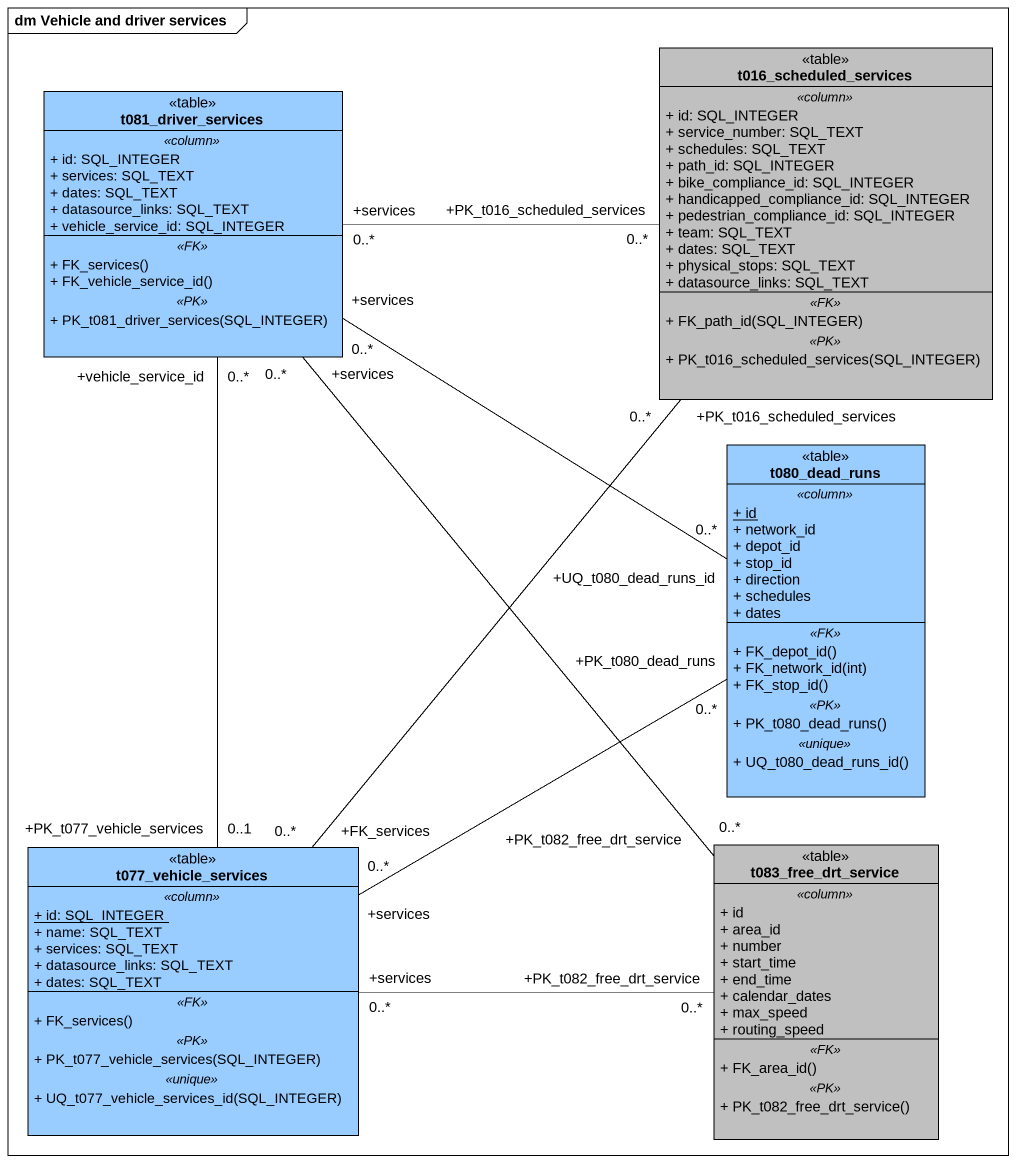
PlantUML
@startuml
mainframe dm Vehicle and driver services
hide circle
hide empty members
skinparam classAttributeIconSize 0
class t016_scheduled_services <<table>> #C0C0C0 {
  .. <<column>> ..
  + id: SQL_INTEGER
  + service_number: SQL_TEXT
  + schedules: SQL_TEXT
  + path_id: SQL_INTEGER
  + bike_compliance_id: SQL_INTEGER
  + handicapped_compliance_id: SQL_INTEGER
  + pedestrian_compliance_id: SQL_INTEGER
  + team: SQL_TEXT
  + dates: SQL_TEXT
  + physical_stops: SQL_TEXT
  + datasource_links: SQL_TEXT
  .. <<FK>> ..
  + FK_path_id(SQL_INTEGER)
  .. <<PK>> ..
  + PK_t016_scheduled_services(SQL_INTEGER)
}
class t081_driver_services <<table>> #99CCFF {
  .. <<column>> ..
  + id: SQL_INTEGER
  + services: SQL_TEXT
  + dates: SQL_TEXT
  + datasource_links: SQL_TEXT
  + vehicle_service_id: SQL_INTEGER
  .. <<FK>> ..
  + FK_services()
  + FK_vehicle_service_id()
  .. <<PK>> ..
  + PK_t081_driver_services(SQL_INTEGER)
}
class t080_dead_runs <<table>> #99CCFF {
  .. <<column>> ..
  {static} + id
  + network_id
  + depot_id
  + stop_id
  + direction
  + schedules
  + dates
  .. <<FK>> ..
  + FK_depot_id()
  + FK_network_id(int)
  + FK_stop_id()
  .. <<PK>> ..
  + PK_t080_dead_runs()
  .. <<unique>> ..
  + UQ_t080_dead_runs_id()
}
class t077_vehicle_services <<table>> #99CCFF {
  .. <<column>> ..
  {static} + id: SQL_INTEGER
  + name: SQL_TEXT
  + services: SQL_TEXT
  + datasource_links: SQL_TEXT
  + dates: SQL_TEXT
  .. <<FK>> ..
  + FK_services()
  .. <<PK>> ..
  + PK_t077_vehicle_services(SQL_INTEGER)
  .. <<unique>> ..
  + UQ_t077_vehicle_services_id(SQL_INTEGER)
}
class t083_free_drt_service <<table>> #C0C0C0 {
  .. <<column>> ..
  + id
  + area_id
  + number
  + start_time
  + end_time
  + calendar_dates
  + max_speed
  + routing_speed
  .. <<FK>> ..
  + FK_area_id()
  .. <<PK>> ..
  + PK_t082_free_drt_service()
}
t081_driver_services "+services\n0..*" -right- "+PK_t016_scheduled_services\n0..*" t016_scheduled_services
t081_driver_services "+services\n0..*" -- "+UQ_t080_dead_runs_id\n0..*" t080_dead_runs
t081_driver_services "+vehicle_service_id\n0..*" -- "+PK_t077_vehicle_services\n0..1" t077_vehicle_services
t081_driver_services "+services\n0..*" -- "+PK_t082_free_drt_service\n0..*" t083_free_drt_service
t077_vehicle_services "+FK_services\n0..*" -up- "+PK_t016_scheduled_services\n0..*" t016_scheduled_services
t077_vehicle_services "+services\n0..*" -right- "+PK_t080_dead_runs\n0..*" t080_dead_runs
t077_vehicle_services "+services\n0..*" -right- "+PK_t082_free_drt_service\n0..*" t083_free_drt_service
@enduml
